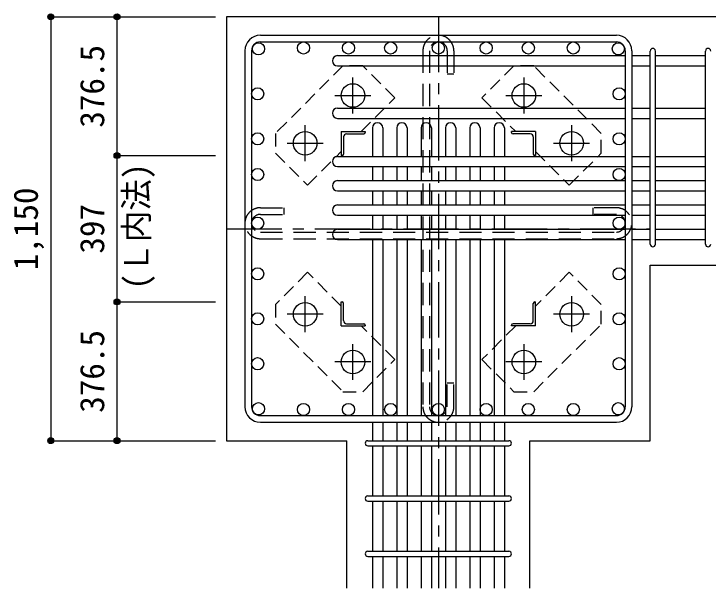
# Model space of a CAD drawing. Units: millimetres at full size, sheet at 1:30. Extents: x -5973 to 5954, y -4195 to 4201.
# Drawn here: x -600 to 1284, y -2650 to -1092 of the extents above; entities that cross this region are included whole.
import ezdxf
from ezdxf.enums import TextEntityAlignment as Align

# ---------------------------------------------------------------- set-up
doc = ezdxf.new("R2010")
doc.units = ezdxf.units.MM
doc.header["$LTSCALE"] = 30
doc.header["$PDMODE"] = 32
doc.header["$PDSIZE"] = 15
for name, pattern in [('CHAIN1', [8, 5, -1, 1, -1]), ('DASHED1', [1.8, 1.2, -0.6]), ('DASHED2', [3, 2, -1])]:
    doc.linetypes.add(name, pattern=pattern)
for name, color, linetype in [('0-1_躯体線', 2, 'Continuous'), ('0-2_アンカー、アングル', 4, 'Continuous'), ('0-3_立上り筋', 3, 'Continuous'), ('0-4_フープ筋', 7, 'Continuous'), ('0-5_基礎梁筋', 7, 'Continuous'), ('0-6_スタラップ筋', 7, 'Continuous'), ('0-7_文字', 4, 'Continuous'), ('0-9_プレート', 4, 'DASHED1'), ('0-C_中子', 7, 'DASHED2'), ('0-D_寸法', 4, 'Continuous')]:
    doc.layers.add(name, color=color, linetype=linetype)
doc.styles.add('ＭＳ ゴシック', font='')
doc.styles.get('ＭＳ ゴシック').set_extended_font_data('MS Gothic')

msp = doc.modelspace()

# ---------------------------------------------------------------- linework, layer by layer
at = {"layer": '0-1_躯体線'}
for p, q in [((-22.56, -1099.89), (-22.56, -2249.89)), ((1527.44, -1099.89), (-22.56, -1099.89)), ((1127.44, -1773.89), (1527.44, -1773.89)), ((1127.44, -2249.89), (1127.44, -1773.89)), ((-22.56, -2249.89), (303.94, -2249.89)), ((303.94, -2649.89), (303.94, -2249.89))]:
    msp.add_line(p, q, dxfattribs=at)
msp.add_lwpolyline([(800.94, -2649.89), (800.94, -2249.89), (1127.44, -2249.89)], dxfattribs=at)
at = {"layer": '0-2_アンカー、アングル', "linetype": 'CHAIN1'}
for p, q in [((320.44, -1362.1), (320.44, -1264.6)), ((784.44, -1264.59), (784.44, -1362.09)), ((271.64, -1313.39), (369.14, -1313.39)), ((735.74, -1313.39), (833.24, -1313.39)), ((190.94, -1491.6), (190.94, -1394.1)), ((913.94, -1394.09), (913.94, -1491.59)), ((142.14, -1442.89), (239.64, -1442.89)), ((865.24, -1442.89), (962.74, -1442.89)), ((190.94, -1955.7), (190.94, -1858.2)), ((913.94, -1858.19), (913.94, -1955.69)), ((239.64, -1906.89), (142.14, -1906.89)), ((962.74, -1906.89), (865.24, -1906.89)), ((320.44, -2085.2), (320.44, -1987.7)), ((784.44, -1987.69), (784.44, -2085.19)), ((369.14, -2036.39), (271.64, -2036.39)), ((833.24, -2036.39), (735.74, -2036.39))]:
    msp.add_line(p, q, dxfattribs=at)
at = {"layer": '0-2_アンカー、アングル'}
for p, q in [((288.94, -1411.39), (353.94, -1411.39)), ((288.94, -1411.39), (288.94, -1476.39)), ((353.94, -1411.39), (353.94, -1413.39)), ((815.94, -1411.39), (750.94, -1411.39)), ((750.94, -1413.39), (750.94, -1411.39)), ((815.94, -1411.39), (815.94, -1476.39)), ((294.94, -1425.89), (294.94, -1472.39)), ((303.44, -1417.39), (349.94, -1417.39)), ((801.44, -1417.39), (754.94, -1417.39)), ((809.94, -1425.89), (809.94, -1472.39)), ((290.94, -1476.39), (288.94, -1476.39)), ((815.94, -1476.39), (813.94, -1476.39)), ((288.94, -1873.39), (290.94, -1873.39)), ((288.94, -1938.39), (288.94, -1873.39)), ((294.94, -1923.89), (294.94, -1877.39)), ((809.94, -1923.89), (809.94, -1877.39)), ((813.94, -1873.39), (815.94, -1873.39)), ((815.94, -1938.39), (815.94, -1873.39)), ((288.94, -1938.39), (353.94, -1938.39)), ((303.44, -1932.39), (349.94, -1932.39)), ((353.94, -1936.39), (353.94, -1938.39)), ((750.94, -1938.39), (750.94, -1936.39)), ((815.94, -1938.39), (750.94, -1938.39)), ((801.44, -1932.39), (754.94, -1932.39))]:
    msp.add_line(p, q, dxfattribs=at)
at = {"layer": '0-2_アンカー、アングル', "color": 3}
for centre in [(320.44, -1313.39), (784.44, -1313.39), (190.94, -1442.89), (913.94, -1442.89), (190.94, -1906.89), (913.94, -1906.89), (320.44, -2036.39), (784.44, -2036.39)]:
    msp.add_circle(centre, 32, dxfattribs=at)
at = {"layer": '0-2_アンカー、アングル'}
for centre, radius, start, end in [((303.44, -1425.89), 8.5, 90, 180), ((349.94, -1413.39), 4, 270, 0), ((754.94, -1413.39), 4, 180, 270), ((801.44, -1425.89), 8.5, 0, 90), ((290.94, -1472.39), 4, 270, 0), ((813.94, -1472.39), 4, 180, 270), ((290.94, -1877.39), 4, 0, 90), ((813.94, -1877.39), 4, 90, 180), ((303.44, -1923.89), 8.5, 180, 270), ((349.94, -1936.39), 4, 0, 90), ((754.94, -1936.39), 4, 90, 180), ((801.44, -1923.89), 8.5, 270, 0)]:
    msp.add_arc(centre, radius, start, end, dxfattribs=at)
at = {"layer": '0-3_立上り筋'}
for centre in [(186.21, -1184.39), (308.28, -1184.39), (422.94, -1184.39), (552.44, -1184.39), (681.94, -1184.39), (796.59, -1184.39), (918.66, -1184.39), (64.13, -1186.59), (1040.74, -1186.59), (61.94, -1308.67), (1042.94, -1308.67), (61.94, -1430.74), (1042.94, -1430.74), (61.94, -1527.89), (1042.94, -1527.89), (61.94, -1659.89), (1042.94, -1659.89), (61.94, -1796.97), (1042.94, -1796.97), (61.94, -1919.05), (1042.94, -1919.05), (61.94, -2041.12), (1042.94, -2041.12), (64.13, -2163.2), (1040.74, -2163.2), (186.21, -2165.39), (308.28, -2165.39), (422.94, -2165.39), (552.44, -2165.39), (681.94, -2165.39), (796.59, -2165.39), (918.66, -2165.39)]:
    msp.add_circle(centre, 16.5, dxfattribs=at)
at = {"layer": '0-4_フープ筋'}
for p, q in [((69.44, -1149.89), (1035.44, -1149.89)), ((69.44, -1167.89), (1035.44, -1167.89)), ((27.44, -1191.89), (27.44, -2157.89)), ((45.44, -1191.89), (45.44, -2157.89)), ((1059.44, -1191.89), (1059.44, -2157.89)), ((1077.44, -1191.89), (1077.44, -2157.89)), ((69.44, -2181.89), (1035.44, -2181.89)), ((69.44, -2199.89), (1035.44, -2199.89))]:
    msp.add_line(p, q, dxfattribs=at)
for centre, radius, start, end in [((69.44, -1191.89), 42, 90, 180), ((69.44, -1191.89), 24, 90, 180), ((1035.44, -1191.89), 42, 0, 90), ((1035.44, -1191.89), 24, 0, 90), ((69.44, -2157.89), 42, 180, 270), ((69.44, -2157.89), 24, 180, 270), ((1035.44, -2157.89), 42, 270, 0), ((1035.44, -2157.89), 24, 270, 0)]:
    msp.add_arc(centre, radius, start, end, dxfattribs=at)
at = {"layer": '0-5_基礎梁筋'}
for p, q in [((278.94, -1205.09), (1059.44, -1205.09)), ((1077.44, -1205.09), (1127.44, -1205.09)), ((1141.44, -1205.09), (1277.44, -1205.09)), ((278.94, -1233.09), (1059.44, -1233.09)), ((1077.44, -1233.09), (1127.44, -1233.09)), ((1141.44, -1233.09), (1277.44, -1233.09)), ((278.94, -1347.39), (1059.44, -1347.39)), ((1077.44, -1347.39), (1127.44, -1347.39)), ((1141.44, -1347.39), (1277.44, -1347.39)), ((278.94, -1375.39), (1059.44, -1375.39)), ((1077.44, -1375.39), (1127.44, -1375.39)), ((1141.44, -1375.39), (1277.44, -1375.39)), ((373.44, -1401.39), (373.44, -1478.39)), ((401.44, -1401.39), (401.44, -1478.39)), ((439.44, -1401.39), (439.44, -1478.39)), ((467.44, -1401.39), (467.44, -1478.39)), ((505.44, -1401.39), (505.44, -1478.39)), ((533.44, -1401.39), (533.44, -1478.39)), ((571.44, -1401.39), (571.44, -1478.39)), ((599.44, -1401.39), (599.44, -1478.39)), ((637.44, -1401.39), (637.44, -1478.39)), ((665.44, -1401.39), (665.44, -1478.39)), ((703.44, -1401.39), (703.44, -1478.39)), ((731.44, -1401.39), (731.44, -1478.39)), ((278.94, -1478.39), (1059.44, -1478.39)), ((1077.44, -1478.39), (1127.44, -1478.39)), ((1141.44, -1478.39), (1277.44, -1478.39)), ((278.94, -1506.39), (1059.44, -1506.39)), ((373.44, -1506.39), (373.44, -1544.39)), ((401.44, -1506.39), (401.44, -1544.39)), ((439.44, -1506.39), (439.44, -1544.39)), ((467.44, -1506.39), (467.44, -1544.39)), ((505.44, -1506.39), (505.44, -1544.39)), ((533.44, -1506.39), (533.44, -1544.39)), ((571.44, -1506.39), (571.44, -1544.39)), ((599.44, -1506.39), (599.44, -1544.39)), ((637.44, -1506.39), (637.44, -1544.39)), ((665.44, -1506.39), (665.44, -1544.39)), ((703.44, -1506.39), (703.44, -1544.39)), ((731.44, -1506.39), (731.44, -1544.39)), ((1077.44, -1506.39), (1127.44, -1506.39)), ((1141.44, -1506.39), (1277.44, -1506.39)), ((278.94, -1544.39), (1059.44, -1544.39)), ((1077.44, -1544.39), (1127.44, -1544.39)), ((1141.44, -1544.39), (1277.44, -1544.39)), ((278.94, -1572.39), (1059.44, -1572.39)), ((373.44, -1572.39), (373.44, -1610.39)), ((401.44, -1572.39), (401.44, -1610.39)), ((439.44, -1572.39), (439.44, -1610.39)), ((467.44, -1572.39), (467.44, -1610.39)), ((505.44, -1572.39), (505.44, -1610.39)), ((533.44, -1572.39), (533.44, -1610.39)), ((571.44, -1572.39), (571.44, -1610.39)), ((599.44, -1572.39), (599.44, -1610.39)), ((637.44, -1572.39), (637.44, -1610.39)), ((665.44, -1572.39), (665.44, -1610.39)), ((703.44, -1572.39), (703.44, -1610.39)), ((731.44, -1572.39), (731.44, -1610.39)), ((1077.44, -1572.39), (1127.44, -1572.39)), ((1141.44, -1572.39), (1277.44, -1572.39)), ((278.94, -1610.39), (1059.44, -1610.39)), ((1077.44, -1610.39), (1127.44, -1610.39)), ((1141.44, -1610.39), (1277.44, -1610.39)), ((278.94, -1638.39), (1059.44, -1638.39)), ((373.44, -1638.39), (373.44, -1676.39)), ((401.44, -1638.39), (401.44, -1676.39)), ((439.44, -1638.39), (439.44, -1676.39)), ((467.44, -1638.39), (467.44, -1676.39)), ((505.44, -1638.39), (505.44, -1676.39)), ((533.44, -1638.39), (533.44, -1676.39)), ((571.44, -1638.39), (571.44, -1676.39)), ((599.44, -1638.39), (599.44, -1676.39)), ((637.44, -1638.39), (637.44, -1676.39)), ((665.44, -1638.39), (665.44, -1676.39)), ((703.44, -1638.39), (703.44, -1676.39)), ((731.44, -1638.39), (731.44, -1676.39)), ((1077.44, -1638.39), (1127.44, -1638.39)), ((1141.44, -1638.39), (1277.44, -1638.39)), ((278.94, -1676.39), (1059.44, -1676.39)), ((1077.44, -1676.39), (1127.44, -1676.39)), ((1141.44, -1676.39), (1277.44, -1676.39)), ((278.94, -1704.39), (1059.44, -1704.39)), ((373.44, -1704.39), (373.44, -2181.89)), ((401.44, -1704.39), (401.44, -2181.89)), ((439.44, -1704.39), (439.44, -2181.89)), ((467.44, -1704.39), (467.44, -2181.89)), ((505.44, -1704.39), (505.44, -2181.89)), ((533.44, -1704.39), (533.44, -2181.89)), ((571.44, -1704.39), (571.44, -2181.89)), ((599.44, -1704.39), (599.44, -2181.89)), ((637.44, -1704.39), (637.44, -2181.89)), ((665.44, -1704.39), (665.44, -2181.89)), ((703.44, -1704.39), (703.44, -2181.89)), ((731.44, -1704.39), (731.44, -2181.89)), ((1077.44, -1704.39), (1127.44, -1704.39)), ((1141.44, -1704.39), (1277.44, -1704.39)), ((373.44, -2199.89), (373.44, -2249.89)), ((401.44, -2199.89), (401.44, -2249.89)), ((439.44, -2199.89), (439.44, -2249.89)), ((467.44, -2199.89), (467.44, -2249.89)), ((505.44, -2199.89), (505.44, -2249.89)), ((533.44, -2199.89), (533.44, -2249.89)), ((571.44, -2199.89), (571.44, -2249.89)), ((599.44, -2199.89), (599.44, -2249.89)), ((637.44, -2199.89), (637.44, -2249.89)), ((665.44, -2199.89), (665.44, -2249.89)), ((703.44, -2199.89), (703.44, -2249.89)), ((731.44, -2199.89), (731.44, -2249.89)), ((373.44, -2263.89), (373.44, -2399.89)), ((401.44, -2263.89), (401.44, -2399.89)), ((439.44, -2263.89), (439.44, -2399.89)), ((467.44, -2263.89), (467.44, -2399.89)), ((505.44, -2263.89), (505.44, -2399.89)), ((533.44, -2263.89), (533.44, -2399.89)), ((571.44, -2263.89), (571.44, -2399.89)), ((599.44, -2263.89), (599.44, -2399.89)), ((637.44, -2263.89), (637.44, -2399.89)), ((665.44, -2263.89), (665.44, -2399.89)), ((703.44, -2263.89), (703.44, -2399.89)), ((731.44, -2263.89), (731.44, -2399.89)), ((373.44, -2413.89), (373.44, -2549.89)), ((401.44, -2413.89), (401.44, -2549.89)), ((439.44, -2413.89), (439.44, -2549.89)), ((467.44, -2413.89), (467.44, -2549.89)), ((505.44, -2413.89), (505.44, -2549.89)), ((533.44, -2413.89), (533.44, -2549.89)), ((571.44, -2413.89), (571.44, -2549.89)), ((599.44, -2413.89), (599.44, -2549.89)), ((637.44, -2413.89), (637.44, -2549.89)), ((665.44, -2413.89), (665.44, -2549.89)), ((703.44, -2413.89), (703.44, -2549.89)), ((731.44, -2413.89), (731.44, -2549.89)), ((373.44, -2563.89), (373.44, -2649.89)), ((401.44, -2563.89), (401.44, -2649.89)), ((439.44, -2563.89), (439.44, -2649.89)), ((467.44, -2563.89), (467.44, -2649.89)), ((505.44, -2563.89), (505.44, -2649.89)), ((533.44, -2563.89), (533.44, -2649.89)), ((571.44, -2563.89), (571.44, -2649.89)), ((599.44, -2563.89), (599.44, -2649.89)), ((637.44, -2563.89), (637.44, -2649.89)), ((665.44, -2563.89), (665.44, -2649.89)), ((703.44, -2563.89), (703.44, -2649.89)), ((731.44, -2563.89), (731.44, -2649.89))]:
    msp.add_line(p, q, dxfattribs=at)
for centre, start, end in [((278.94, -1219.09), 90, 270), ((278.94, -1361.39), 90, 270), ((387.44, -1401.39), 0, 180), ((453.44, -1401.39), 0, 180), ((519.44, -1401.39), 0, 180), ((585.44, -1401.39), 0, 180), ((651.44, -1401.39), 0, 180), ((717.44, -1401.39), 0, 180), ((278.94, -1492.39), 90, 270), ((278.94, -1558.39), 90, 270), ((278.94, -1624.39), 90, 270), ((278.94, -1690.39), 90, 270)]:
    msp.add_arc(centre, 14, start, end, dxfattribs=at)
at = {"layer": '0-6_スタラップ筋'}
for p, q in [((1127.44, -1716.89), (1127.44, -1192.59)), ((1141.44, -1716.89), (1141.44, -1192.59)), ((1277.44, -1716.89), (1277.44, -1192.59)), ((360.94, -2249.89), (743.94, -2249.89)), ((360.94, -2263.89), (743.94, -2263.89)), ((360.94, -2399.89), (743.94, -2399.89)), ((360.94, -2413.89), (743.94, -2413.89)), ((360.94, -2549.89), (743.94, -2549.89)), ((360.94, -2563.89), (743.94, -2563.89))]:
    msp.add_line(p, q, dxfattribs=at)
for centre, start, end in [((1134.44, -1192.59), 0, 180), ((1134.44, -1192.59), 0, 180), ((1134.44, -1192.59), 0, 180), ((1134.44, -1192.59), 0, 180), ((1284.44, -1192.59), 0, 180), ((1134.44, -1716.89), 180, 0), ((1134.44, -1716.89), 180, 0), ((1134.44, -1716.89), 180, 0), ((1134.44, -1716.89), 180, 0), ((1284.44, -1716.89), 180, 0), ((360.94, -2256.89), 90, 270), ((360.94, -2256.89), 90, 270), ((360.94, -2256.89), 90, 270), ((360.94, -2256.89), 90, 270), ((743.94, -2256.89), 270, 90), ((743.94, -2256.89), 270, 90), ((743.94, -2256.89), 270, 90), ((743.94, -2256.89), 270, 90), ((360.94, -2406.89), 90, 270), ((743.94, -2406.89), 270, 90), ((360.94, -2556.89), 90, 270), ((743.94, -2556.89), 270, 90)]:
    msp.add_arc(centre, 7, start, end, dxfattribs=at)
at = {"layer": '0-9_プレート'}
for points in [[(293.54, -1232.9), (110.34, -1415.99), (110.34, -1469.7), (197.34, -1556.69), (288.94, -1465.09)], [(342.64, -1411.39), (434.24, -1319.8), (347.24, -1232.9), (293.54, -1232.9)], [(994.44, -1416), (811.34, -1232.8), (757.64, -1232.8), (670.64, -1319.8), (762.24, -1411.4)], [(815.94, -1465.1), (907.54, -1556.7), (994.44, -1469.7), (994.44, -1416)], [(288.94, -1884.69), (197.34, -1793.09), (110.44, -1880.09), (110.44, -1933.79)], [(811.34, -2116.89), (994.54, -1933.8), (994.54, -1880.09), (907.54, -1793.1), (815.94, -1884.7)], [(110.44, -1933.79), (293.54, -2116.99), (347.24, -2116.99), (434.24, -2029.99), (342.64, -1938.39)], [(762.24, -1938.4), (670.64, -2029.99), (757.64, -2116.89), (811.34, -2116.89)]]:
    msp.add_lwpolyline(points, dxfattribs=at)
at = {"layer": '0-C_中子'}
for p, q in [((510.44, -1191.89), (510.44, -2157.89)), ((528.44, -1191.89), (528.44, -2157.89)), ((576.44, -1191.89), (576.44, -1255.89)), ((971.44, -1617.89), (971.44, -1635.89)), ((1035.44, -1617.89), (971.44, -1617.89)), ((69.44, -1635.89), (133.44, -1635.89)), ((1035.44, -1635.89), (971.44, -1635.89)), ((69.44, -1683.89), (1035.44, -1683.89)), ((69.44, -1701.89), (1035.44, -1701.89)), ((594.44, -2093.89), (576.44, -2093.89)), ((576.44, -2157.89), (576.44, -2093.89)), ((594.44, -2157.89), (594.44, -2093.89))]:
    msp.add_line(p, q, dxfattribs=at)
for points in [[(594.44, -1191.89), (594.44, -1255.89), (576.44, -1255.89)], [(69.44, -1617.89), (133.44, -1617.89), (133.44, -1635.89)]]:
    msp.add_lwpolyline(points, dxfattribs=at)
for centre, radius, start, end in [((552.44, -1191.89), 42, 0, 180), ((552.44, -1191.89), 24, 0, 180), ((69.44, -1659.89), 42, 90, 270), ((1035.44, -1659.89), 42, 270, 90), ((69.44, -1659.89), 24, 90, 270), ((1035.44, -1659.89), 24, 270, 90), ((552.44, -2157.89), 42, 180, 0), ((552.44, -2157.89), 24, 180, 0)]:
    msp.add_arc(centre, radius, start, end, dxfattribs=at)
at = {"layer": '0-D_寸法'}
for p, q in [((-499.6, -1099.89), (-319.6, -1099.89)), ((-499.6, -1099.89), (-319.6, -1099.89)), ((-499.6, -1099.89), (-499.6, -2249.89)), ((-499.6, -1099.89), (-499.6, -2249.89)), ((-319.6, -1476.39), (-319.6, -1099.89)), ((-319.6, -1099.89), (-52.56, -1099.89)), ((-319.6, -1873.39), (-319.6, -1476.39)), ((-319.6, -1476.39), (-52.56, -1476.39)), ((-319.6, -2249.89), (-319.6, -1873.39)), ((-319.6, -1873.39), (-52.56, -1873.39)), ((-499.6, -2249.89), (-319.6, -2249.89)), ((-319.6, -2249.89), (-52.56, -2249.89)), ((-319.6, -2249.89), (-52.56, -2249.89))]:
    msp.add_line(p, q, dxfattribs=at)
at = {"layer": '0-D_寸法', "linetype": 'CHAIN1'}
for p, q in [((552.44, -1099.89), (552.44, -2649.89)), ((-22.56, -1674.89), (1127.44, -1674.89))]:
    msp.add_line(p, q, dxfattribs=at)
at = {"layer": '0-D_寸法'}
for centre, radius in [((-499.6, -1099.89), 8), ((-499.6, -1099.89), 7.2), ((-319.6, -1099.89), 8), ((-319.6, -1099.89), 7.2), ((-499.6, -1099.89), 6.4), ((-499.6, -1099.89), 5.6), ((-499.6, -1099.89), 4.8), ((-499.6, -1099.89), 4), ((-499.6, -1099.89), 3.2), ((-499.6, -1099.89), 2.4), ((-499.6, -1099.89), 1.6), ((-499.6, -1099.89), 0.8), ((-319.6, -1099.89), 6.4), ((-319.6, -1099.89), 5.6), ((-319.6, -1099.89), 4.8), ((-319.6, -1099.89), 4), ((-319.6, -1099.89), 3.2), ((-319.6, -1099.89), 2.4), ((-319.6, -1099.89), 1.6), ((-319.6, -1099.89), 0.8), ((-319.6, -1476.39), 8), ((-319.6, -1476.39), 7.2), ((-319.6, -1476.39), 6.4), ((-319.6, -1476.39), 5.6), ((-319.6, -1476.39), 4.8), ((-319.6, -1476.39), 4), ((-319.6, -1476.39), 3.2), ((-319.6, -1476.39), 2.4), ((-319.6, -1476.39), 1.6), ((-319.6, -1476.39), 0.8), ((-319.6, -1873.39), 8), ((-319.6, -1873.39), 7.2), ((-319.6, -1873.39), 6.4), ((-319.6, -1873.39), 5.6), ((-319.6, -1873.39), 4.8), ((-319.6, -1873.39), 4), ((-319.6, -1873.39), 3.2), ((-319.6, -1873.39), 2.4), ((-319.6, -1873.39), 1.6), ((-319.6, -1873.39), 0.8), ((-499.6, -2249.89), 8), ((-319.6, -2249.89), 8), ((-499.6, -2249.89), 7.2), ((-499.6, -2249.89), 6.4), ((-499.6, -2249.89), 5.6), ((-499.6, -2249.89), 4.8), ((-499.6, -2249.89), 4), ((-499.6, -2249.89), 3.2), ((-499.6, -2249.89), 2.4), ((-499.6, -2249.89), 1.6), ((-499.6, -2249.89), 0.8), ((-319.6, -2249.89), 7.2), ((-319.6, -2249.89), 6.4), ((-319.6, -2249.89), 5.6), ((-319.6, -2249.89), 4.8), ((-319.6, -2249.89), 4), ((-319.6, -2249.89), 3.2), ((-319.6, -2249.89), 2.4), ((-319.6, -2249.89), 1.6), ((-319.6, -2249.89), 0.8)]:
    msp.add_circle(centre, radius, dxfattribs=at)
at = {"layer": '0-D_寸法', "color": 7}
for p in [(-499.6, -1099.89), (-319.6, -1099.89), (-319.6, -1476.39), (-319.6, -1873.39), (-499.6, -2249.89), (-319.6, -2249.89)]:
    msp.add_point(p, dxfattribs=at)

# ---------------------------------------------------------------- texts
at = {"layer": '0-7_文字', "style": 'ＭＳ ゴシック', "width": 0.95}
msp.add_text('(Ｌ内法)', height=65.98, rotation=90, dxfattribs=at).set_placement((-214.55, -1839.49), align=Align.BOTTOM_LEFT)
at = {"layer": '0-D_寸法', "style": 'ＭＳ ゴシック'}
for s, p in [('376.5', (-334.6, -1400.64)), ('1,150', (-514.6, -1787.39)), ('397', (-334.6, -1742.39)), ('376.5', (-334.6, -2174.14))]:
    msp.add_text(s, height=65.98, rotation=90, dxfattribs=at).set_placement(p, align=Align.BOTTOM_LEFT)

doc.saveas('drawing.dxf')
